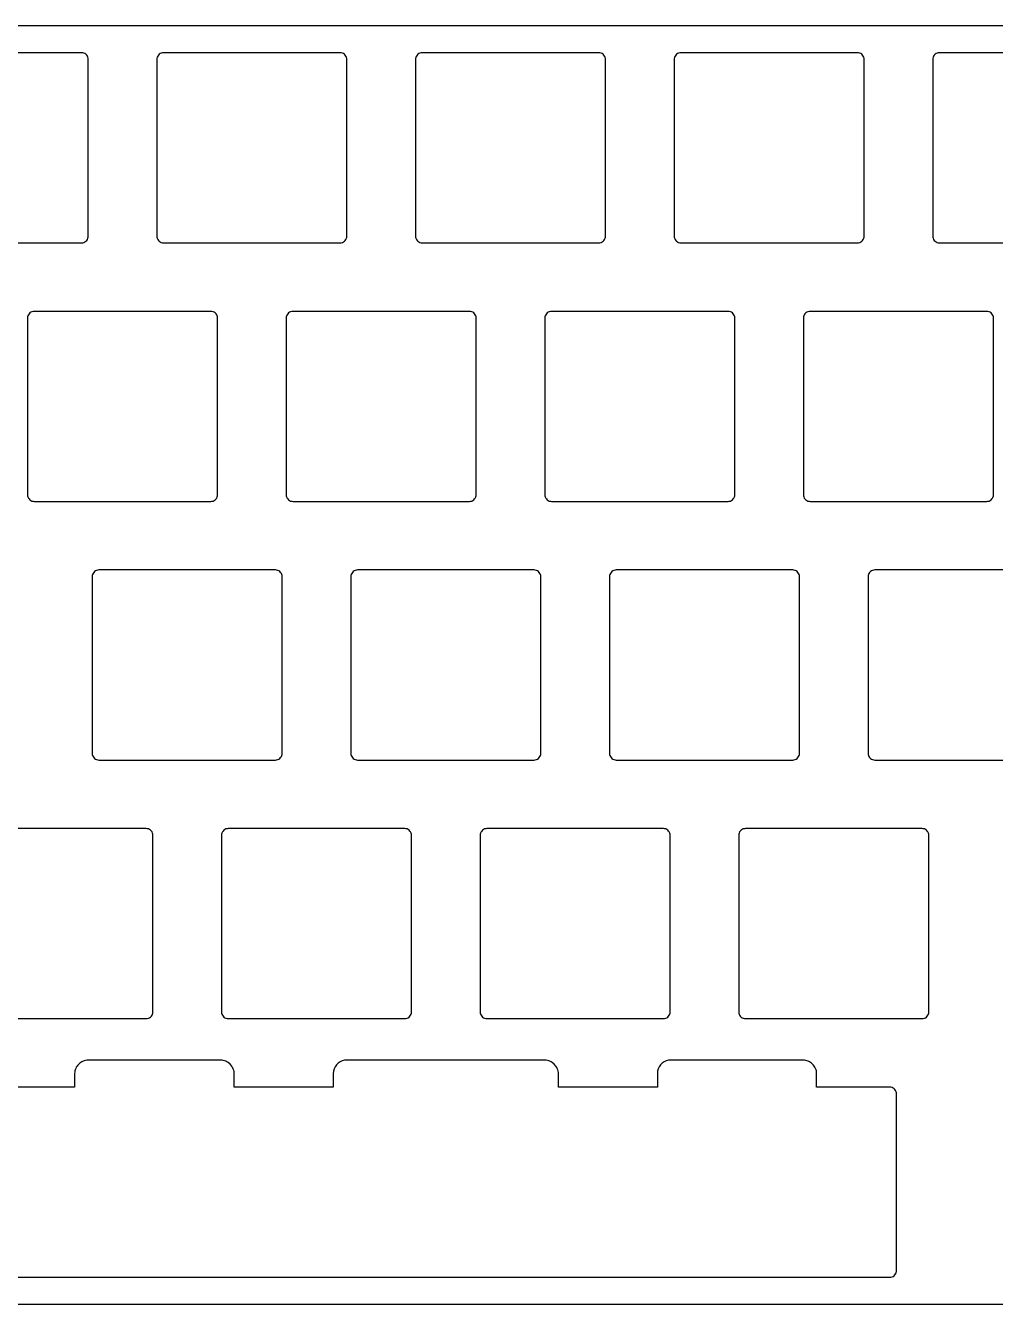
# Model space of a CAD drawing. Header units: millimetres. Extents: x 1710 to 1995, y 1352 to 1446.
# Drawn here: x 1854.7 to 1926.2, y 1351.6 to 1445.8 of the extents above; entities that cross this region are included whole.
import ezdxf

# ---------------------------------------------------------------- set-up
doc = ezdxf.new("R2010")
doc.units = ezdxf.units.MM
doc.header["$MEASUREMENT"] = 0
doc.layers.add('SHAPE2DVIEW', color=7, linetype='CONTINUOUS')

msp = doc.modelspace()

# ---------------------------------------------------------------- linework, layer by layer
at = {"layer": 'SHAPE2DVIEW'}
for p, q in [((1712.003, 1445.806), (1992.703, 1445.806)), ((1858.853, 1443.806), (1845.853, 1443.806)), ((1858.94, 1443.798), (1858.853, 1443.806)), ((1859.024, 1443.776), (1858.94, 1443.798)), ((1859.103, 1443.739), (1859.024, 1443.776)), ((1859.174, 1443.689), (1859.103, 1443.739)), ((1859.236, 1443.627), (1859.174, 1443.689)), ((1859.286, 1443.556), (1859.236, 1443.627)), ((1859.323, 1443.477), (1859.286, 1443.556)), ((1859.345, 1443.393), (1859.323, 1443.477)), ((1859.353, 1443.306), (1859.345, 1443.393)), ((1859.353, 1430.306), (1859.353, 1443.306)), ((1864.411, 1443.393), (1864.403, 1443.306)), ((1864.403, 1443.306), (1864.403, 1430.306)), ((1864.433, 1443.477), (1864.411, 1443.393)), ((1864.47, 1443.556), (1864.433, 1443.477)), ((1864.52, 1443.627), (1864.47, 1443.556)), ((1864.582, 1443.689), (1864.52, 1443.627)), ((1864.653, 1443.739), (1864.582, 1443.689)), ((1864.732, 1443.776), (1864.653, 1443.739)), ((1864.816, 1443.798), (1864.732, 1443.776)), ((1864.903, 1443.806), (1864.816, 1443.798)), ((1877.903, 1443.806), (1864.903, 1443.806)), ((1877.99, 1443.798), (1877.903, 1443.806)), ((1878.074, 1443.776), (1877.99, 1443.798)), ((1878.153, 1443.739), (1878.074, 1443.776)), ((1878.224, 1443.689), (1878.153, 1443.739)), ((1878.286, 1443.627), (1878.224, 1443.689)), ((1878.336, 1443.556), (1878.286, 1443.627)), ((1878.373, 1443.477), (1878.336, 1443.556)), ((1878.395, 1443.393), (1878.373, 1443.477)), ((1878.403, 1443.306), (1878.395, 1443.393)), ((1878.403, 1430.306), (1878.403, 1443.306)), ((1883.461, 1443.393), (1883.453, 1443.306)), ((1883.453, 1443.306), (1883.453, 1430.306)), ((1883.483, 1443.477), (1883.461, 1443.393)), ((1883.52, 1443.556), (1883.483, 1443.477)), ((1883.57, 1443.627), (1883.52, 1443.556)), ((1883.632, 1443.689), (1883.57, 1443.627)), ((1883.703, 1443.739), (1883.632, 1443.689)), ((1883.782, 1443.776), (1883.703, 1443.739)), ((1883.866, 1443.798), (1883.782, 1443.776)), ((1883.953, 1443.806), (1883.866, 1443.798)), ((1896.953, 1443.806), (1883.953, 1443.806)), ((1897.04, 1443.798), (1896.953, 1443.806)), ((1897.124, 1443.776), (1897.04, 1443.798)), ((1897.203, 1443.739), (1897.124, 1443.776)), ((1897.274, 1443.689), (1897.203, 1443.739)), ((1897.336, 1443.627), (1897.274, 1443.689)), ((1897.386, 1443.556), (1897.336, 1443.627)), ((1897.423, 1443.477), (1897.386, 1443.556)), ((1897.445, 1443.393), (1897.423, 1443.477)), ((1897.453, 1443.306), (1897.445, 1443.393)), ((1897.453, 1430.306), (1897.453, 1443.306)), ((1902.51, 1443.393), (1902.503, 1443.306)), ((1902.503, 1443.306), (1902.503, 1430.306)), ((1902.533, 1443.477), (1902.51, 1443.393)), ((1902.57, 1443.556), (1902.533, 1443.477)), ((1902.62, 1443.627), (1902.57, 1443.556)), ((1902.682, 1443.689), (1902.62, 1443.627)), ((1902.753, 1443.739), (1902.682, 1443.689)), ((1902.832, 1443.776), (1902.753, 1443.739)), ((1902.916, 1443.798), (1902.832, 1443.776)), ((1903.003, 1443.806), (1902.916, 1443.798)), ((1916.003, 1443.806), (1903.003, 1443.806)), ((1916.09, 1443.798), (1916.003, 1443.806)), ((1916.174, 1443.776), (1916.09, 1443.798)), ((1916.253, 1443.739), (1916.174, 1443.776)), ((1916.324, 1443.689), (1916.253, 1443.739)), ((1916.386, 1443.627), (1916.324, 1443.689)), ((1916.436, 1443.556), (1916.386, 1443.627)), ((1916.473, 1443.477), (1916.436, 1443.556)), ((1916.495, 1443.393), (1916.473, 1443.477)), ((1916.503, 1443.306), (1916.495, 1443.393)), ((1916.503, 1430.306), (1916.503, 1443.306)), ((1921.561, 1443.393), (1921.553, 1443.306)), ((1921.553, 1443.306), (1921.553, 1430.306)), ((1921.583, 1443.477), (1921.561, 1443.393)), ((1921.62, 1443.556), (1921.583, 1443.477)), ((1921.67, 1443.627), (1921.62, 1443.556)), ((1921.732, 1443.689), (1921.67, 1443.627)), ((1921.803, 1443.739), (1921.732, 1443.689)), ((1921.882, 1443.776), (1921.803, 1443.739)), ((1921.966, 1443.798), (1921.882, 1443.776)), ((1922.053, 1443.806), (1921.966, 1443.798)), ((1935.053, 1443.806), (1922.053, 1443.806)), ((1859.174, 1429.923), (1859.236, 1429.984)), ((1859.236, 1429.984), (1859.286, 1430.056)), ((1859.286, 1430.056), (1859.323, 1430.135)), ((1859.323, 1430.135), (1859.345, 1430.219)), ((1859.345, 1430.219), (1859.353, 1430.306)), ((1864.403, 1430.306), (1864.411, 1430.219)), ((1864.411, 1430.219), (1864.433, 1430.135)), ((1864.433, 1430.135), (1864.47, 1430.056)), ((1864.47, 1430.056), (1864.52, 1429.984)), ((1864.52, 1429.984), (1864.582, 1429.923)), ((1878.224, 1429.923), (1878.286, 1429.984)), ((1878.286, 1429.984), (1878.336, 1430.056)), ((1878.336, 1430.056), (1878.373, 1430.135)), ((1878.373, 1430.135), (1878.395, 1430.219)), ((1878.395, 1430.219), (1878.403, 1430.306)), ((1883.453, 1430.306), (1883.461, 1430.219)), ((1883.461, 1430.219), (1883.483, 1430.135)), ((1883.483, 1430.135), (1883.52, 1430.056)), ((1883.52, 1430.056), (1883.57, 1429.984)), ((1883.57, 1429.984), (1883.632, 1429.923)), ((1897.274, 1429.923), (1897.336, 1429.984)), ((1897.336, 1429.984), (1897.386, 1430.056)), ((1897.386, 1430.056), (1897.423, 1430.135)), ((1897.423, 1430.135), (1897.445, 1430.219)), ((1897.445, 1430.219), (1897.453, 1430.306)), ((1902.503, 1430.306), (1902.51, 1430.219)), ((1902.51, 1430.219), (1902.533, 1430.135)), ((1902.533, 1430.135), (1902.57, 1430.056)), ((1902.57, 1430.056), (1902.62, 1429.984)), ((1902.62, 1429.984), (1902.682, 1429.923)), ((1916.324, 1429.923), (1916.386, 1429.984)), ((1916.386, 1429.984), (1916.436, 1430.056)), ((1916.436, 1430.056), (1916.473, 1430.135)), ((1916.473, 1430.135), (1916.495, 1430.219)), ((1916.495, 1430.219), (1916.503, 1430.306)), ((1921.553, 1430.306), (1921.561, 1430.219)), ((1921.561, 1430.219), (1921.583, 1430.135)), ((1921.583, 1430.135), (1921.62, 1430.056)), ((1921.62, 1430.056), (1921.67, 1429.984)), ((1921.67, 1429.984), (1921.732, 1429.923)), ((1845.853, 1429.806), (1858.853, 1429.806)), ((1858.853, 1429.806), (1858.94, 1429.813)), ((1858.94, 1429.813), (1859.024, 1429.836)), ((1859.024, 1429.836), (1859.103, 1429.873)), ((1859.103, 1429.873), (1859.174, 1429.923)), ((1864.582, 1429.923), (1864.653, 1429.873)), ((1864.653, 1429.873), (1864.732, 1429.836)), ((1864.732, 1429.836), (1864.816, 1429.813)), ((1864.816, 1429.813), (1864.903, 1429.806)), ((1864.903, 1429.806), (1877.903, 1429.806)), ((1877.903, 1429.806), (1877.99, 1429.813)), ((1877.99, 1429.813), (1878.074, 1429.836)), ((1878.074, 1429.836), (1878.153, 1429.873)), ((1878.153, 1429.873), (1878.224, 1429.923)), ((1883.632, 1429.923), (1883.703, 1429.873)), ((1883.703, 1429.873), (1883.782, 1429.836)), ((1883.782, 1429.836), (1883.866, 1429.813)), ((1883.866, 1429.813), (1883.953, 1429.806)), ((1883.953, 1429.806), (1896.953, 1429.806)), ((1896.953, 1429.806), (1897.04, 1429.813)), ((1897.04, 1429.813), (1897.124, 1429.836)), ((1897.124, 1429.836), (1897.203, 1429.873)), ((1897.203, 1429.873), (1897.274, 1429.923)), ((1902.682, 1429.923), (1902.753, 1429.873)), ((1902.753, 1429.873), (1902.832, 1429.836)), ((1902.832, 1429.836), (1902.916, 1429.813)), ((1902.916, 1429.813), (1903.003, 1429.806)), ((1903.003, 1429.806), (1916.003, 1429.806)), ((1916.003, 1429.806), (1916.09, 1429.813)), ((1916.09, 1429.813), (1916.174, 1429.836)), ((1916.174, 1429.836), (1916.253, 1429.873)), ((1916.253, 1429.873), (1916.324, 1429.923)), ((1921.732, 1429.923), (1921.803, 1429.873)), ((1921.803, 1429.873), (1921.882, 1429.836)), ((1921.882, 1429.836), (1921.966, 1429.813)), ((1921.966, 1429.813), (1922.053, 1429.806)), ((1922.053, 1429.806), (1935.053, 1429.806)), ((1854.885, 1424.343), (1854.878, 1424.256)), ((1854.908, 1424.427), (1854.885, 1424.343)), ((1854.945, 1424.506), (1854.908, 1424.427)), ((1854.995, 1424.577), (1854.945, 1424.506)), ((1855.057, 1424.639), (1854.995, 1424.577)), ((1855.128, 1424.689), (1855.057, 1424.639)), ((1855.207, 1424.726), (1855.128, 1424.689)), ((1855.291, 1424.748), (1855.207, 1424.726)), ((1855.378, 1424.756), (1855.291, 1424.748)), ((1868.378, 1424.756), (1855.378, 1424.756)), ((1868.465, 1424.748), (1868.378, 1424.756)), ((1868.549, 1424.726), (1868.465, 1424.748)), ((1868.628, 1424.689), (1868.549, 1424.726)), ((1868.699, 1424.639), (1868.628, 1424.689)), ((1868.761, 1424.577), (1868.699, 1424.639)), ((1868.811, 1424.506), (1868.761, 1424.577)), ((1868.848, 1424.427), (1868.811, 1424.506)), ((1868.87, 1424.343), (1868.848, 1424.427)), ((1868.878, 1424.256), (1868.87, 1424.343)), ((1873.936, 1424.343), (1873.928, 1424.256)), ((1873.958, 1424.427), (1873.936, 1424.343)), ((1873.995, 1424.506), (1873.958, 1424.427)), ((1874.045, 1424.577), (1873.995, 1424.506)), ((1874.107, 1424.639), (1874.045, 1424.577)), ((1874.178, 1424.689), (1874.107, 1424.639)), ((1874.257, 1424.726), (1874.178, 1424.689)), ((1874.341, 1424.748), (1874.257, 1424.726)), ((1874.428, 1424.756), (1874.341, 1424.748)), ((1887.428, 1424.756), (1874.428, 1424.756)), ((1887.515, 1424.748), (1887.428, 1424.756)), ((1887.599, 1424.726), (1887.515, 1424.748)), ((1887.678, 1424.689), (1887.599, 1424.726)), ((1887.749, 1424.639), (1887.678, 1424.689)), ((1887.811, 1424.577), (1887.749, 1424.639)), ((1887.861, 1424.506), (1887.811, 1424.577)), ((1887.898, 1424.427), (1887.861, 1424.506)), ((1887.92, 1424.343), (1887.898, 1424.427)), ((1887.928, 1424.256), (1887.92, 1424.343)), ((1892.985, 1424.343), (1892.978, 1424.256)), ((1893.008, 1424.427), (1892.985, 1424.343)), ((1893.045, 1424.506), (1893.008, 1424.427)), ((1893.095, 1424.577), (1893.045, 1424.506)), ((1893.156, 1424.639), (1893.095, 1424.577)), ((1893.228, 1424.689), (1893.156, 1424.639)), ((1893.307, 1424.726), (1893.228, 1424.689)), ((1893.391, 1424.748), (1893.307, 1424.726)), ((1893.478, 1424.756), (1893.391, 1424.748)), ((1906.478, 1424.756), (1893.478, 1424.756)), ((1906.565, 1424.748), (1906.478, 1424.756)), ((1906.649, 1424.726), (1906.565, 1424.748)), ((1906.728, 1424.689), (1906.649, 1424.726)), ((1906.799, 1424.639), (1906.728, 1424.689)), ((1906.861, 1424.577), (1906.799, 1424.639)), ((1906.911, 1424.506), (1906.861, 1424.577)), ((1906.948, 1424.427), (1906.911, 1424.506)), ((1906.97, 1424.343), (1906.948, 1424.427)), ((1906.978, 1424.256), (1906.97, 1424.343)), ((1912.036, 1424.343), (1912.028, 1424.256)), ((1912.058, 1424.427), (1912.036, 1424.343)), ((1912.095, 1424.506), (1912.058, 1424.427)), ((1912.145, 1424.577), (1912.095, 1424.506)), ((1912.207, 1424.639), (1912.145, 1424.577)), ((1912.278, 1424.689), (1912.207, 1424.639)), ((1912.357, 1424.726), (1912.278, 1424.689)), ((1912.441, 1424.748), (1912.357, 1424.726)), ((1912.528, 1424.756), (1912.441, 1424.748)), ((1925.528, 1424.756), (1912.528, 1424.756)), ((1925.615, 1424.748), (1925.528, 1424.756)), ((1925.699, 1424.726), (1925.615, 1424.748)), ((1925.778, 1424.689), (1925.699, 1424.726)), ((1925.849, 1424.639), (1925.778, 1424.689)), ((1925.911, 1424.577), (1925.849, 1424.639)), ((1925.961, 1424.506), (1925.911, 1424.577)), ((1925.998, 1424.427), (1925.961, 1424.506)), ((1926.02, 1424.343), (1925.998, 1424.427)), ((1926.028, 1424.256), (1926.02, 1424.343)), ((1854.878, 1424.256), (1854.878, 1411.256)), ((1868.878, 1411.256), (1868.878, 1424.256)), ((1873.928, 1424.256), (1873.928, 1411.256)), ((1887.928, 1411.256), (1887.928, 1424.256)), ((1892.978, 1424.256), (1892.978, 1411.256)), ((1906.978, 1411.256), (1906.978, 1424.256)), ((1912.028, 1424.256), (1912.028, 1411.256)), ((1926.028, 1411.256), (1926.028, 1424.256)), ((1854.878, 1411.256), (1854.885, 1411.169)), ((1854.885, 1411.169), (1854.908, 1411.085)), ((1868.848, 1411.085), (1868.87, 1411.169)), ((1868.87, 1411.169), (1868.878, 1411.256)), ((1873.928, 1411.256), (1873.936, 1411.169)), ((1873.936, 1411.169), (1873.958, 1411.085)), ((1887.898, 1411.085), (1887.92, 1411.169)), ((1887.92, 1411.169), (1887.928, 1411.256)), ((1892.978, 1411.256), (1892.985, 1411.169)), ((1892.985, 1411.169), (1893.008, 1411.085)), ((1906.948, 1411.085), (1906.97, 1411.169)), ((1906.97, 1411.169), (1906.978, 1411.256)), ((1912.028, 1411.256), (1912.036, 1411.169)), ((1912.036, 1411.169), (1912.058, 1411.085)), ((1925.998, 1411.085), (1926.02, 1411.169)), ((1926.02, 1411.169), (1926.028, 1411.256)), ((1854.908, 1411.085), (1854.945, 1411.006)), ((1854.945, 1411.006), (1854.995, 1410.934)), ((1854.995, 1410.934), (1855.057, 1410.873)), ((1855.057, 1410.873), (1855.128, 1410.823)), ((1855.128, 1410.823), (1855.207, 1410.786)), ((1855.207, 1410.786), (1855.291, 1410.763)), ((1855.291, 1410.763), (1855.378, 1410.756)), ((1855.378, 1410.756), (1868.378, 1410.756)), ((1868.378, 1410.756), (1868.465, 1410.763)), ((1868.465, 1410.763), (1868.549, 1410.786)), ((1868.549, 1410.786), (1868.628, 1410.823)), ((1868.628, 1410.823), (1868.699, 1410.873)), ((1868.699, 1410.873), (1868.761, 1410.934)), ((1868.761, 1410.934), (1868.811, 1411.006)), ((1868.811, 1411.006), (1868.848, 1411.085)), ((1873.958, 1411.085), (1873.995, 1411.006)), ((1873.995, 1411.006), (1874.045, 1410.934)), ((1874.045, 1410.934), (1874.107, 1410.873)), ((1874.107, 1410.873), (1874.178, 1410.823)), ((1874.178, 1410.823), (1874.257, 1410.786)), ((1874.257, 1410.786), (1874.341, 1410.763)), ((1874.341, 1410.763), (1874.428, 1410.756)), ((1874.428, 1410.756), (1887.428, 1410.756)), ((1887.428, 1410.756), (1887.515, 1410.763)), ((1887.515, 1410.763), (1887.599, 1410.786)), ((1887.599, 1410.786), (1887.678, 1410.823)), ((1887.678, 1410.823), (1887.749, 1410.873)), ((1887.749, 1410.873), (1887.811, 1410.934)), ((1887.811, 1410.934), (1887.861, 1411.006)), ((1887.861, 1411.006), (1887.898, 1411.085)), ((1893.008, 1411.085), (1893.045, 1411.006)), ((1893.045, 1411.006), (1893.095, 1410.934)), ((1893.095, 1410.934), (1893.156, 1410.873)), ((1893.156, 1410.873), (1893.228, 1410.823)), ((1893.228, 1410.823), (1893.307, 1410.786)), ((1893.307, 1410.786), (1893.391, 1410.763)), ((1893.391, 1410.763), (1893.478, 1410.756)), ((1893.478, 1410.756), (1906.478, 1410.756)), ((1906.478, 1410.756), (1906.565, 1410.763)), ((1906.565, 1410.763), (1906.649, 1410.786)), ((1906.649, 1410.786), (1906.728, 1410.823)), ((1906.728, 1410.823), (1906.799, 1410.873)), ((1906.799, 1410.873), (1906.861, 1410.934)), ((1906.861, 1410.934), (1906.911, 1411.006)), ((1906.911, 1411.006), (1906.948, 1411.085)), ((1912.058, 1411.085), (1912.095, 1411.006)), ((1912.095, 1411.006), (1912.145, 1410.934)), ((1912.145, 1410.934), (1912.207, 1410.873)), ((1912.207, 1410.873), (1912.278, 1410.823)), ((1912.278, 1410.823), (1912.357, 1410.786)), ((1912.357, 1410.786), (1912.441, 1410.763)), ((1912.441, 1410.763), (1912.528, 1410.756)), ((1912.528, 1410.756), (1925.528, 1410.756)), ((1925.528, 1410.756), (1925.615, 1410.763)), ((1925.615, 1410.763), (1925.699, 1410.786)), ((1925.699, 1410.786), (1925.778, 1410.823)), ((1925.778, 1410.823), (1925.849, 1410.873)), ((1925.849, 1410.873), (1925.911, 1410.934)), ((1925.911, 1410.934), (1925.961, 1411.006)), ((1925.961, 1411.006), (1925.998, 1411.085)), ((1859.757, 1405.527), (1859.707, 1405.456)), ((1859.819, 1405.589), (1859.757, 1405.527)), ((1859.89, 1405.639), (1859.819, 1405.589)), ((1859.969, 1405.676), (1859.89, 1405.639)), ((1860.054, 1405.698), (1859.969, 1405.676)), ((1860.14, 1405.706), (1860.054, 1405.698)), ((1873.14, 1405.706), (1860.14, 1405.706)), ((1873.227, 1405.698), (1873.14, 1405.706)), ((1873.311, 1405.676), (1873.227, 1405.698)), ((1873.39, 1405.639), (1873.311, 1405.676)), ((1873.462, 1405.589), (1873.39, 1405.639)), ((1873.523, 1405.527), (1873.462, 1405.589)), ((1873.573, 1405.456), (1873.523, 1405.527)), ((1878.807, 1405.527), (1878.757, 1405.456)), ((1878.869, 1405.589), (1878.807, 1405.527)), ((1878.94, 1405.639), (1878.869, 1405.589)), ((1879.019, 1405.676), (1878.94, 1405.639)), ((1879.104, 1405.698), (1879.019, 1405.676)), ((1879.19, 1405.706), (1879.104, 1405.698)), ((1892.19, 1405.706), (1879.19, 1405.706)), ((1892.277, 1405.698), (1892.19, 1405.706)), ((1892.361, 1405.676), (1892.277, 1405.698)), ((1892.44, 1405.639), (1892.361, 1405.676)), ((1892.512, 1405.589), (1892.44, 1405.639)), ((1892.573, 1405.527), (1892.512, 1405.589)), ((1892.623, 1405.456), (1892.573, 1405.527)), ((1897.857, 1405.527), (1897.807, 1405.456)), ((1897.919, 1405.589), (1897.857, 1405.527)), ((1897.99, 1405.639), (1897.919, 1405.589)), ((1898.069, 1405.676), (1897.99, 1405.639)), ((1898.154, 1405.698), (1898.069, 1405.676)), ((1898.24, 1405.706), (1898.154, 1405.698)), ((1911.24, 1405.706), (1898.24, 1405.706)), ((1911.327, 1405.698), (1911.24, 1405.706)), ((1911.411, 1405.676), (1911.327, 1405.698)), ((1911.49, 1405.639), (1911.411, 1405.676)), ((1911.562, 1405.589), (1911.49, 1405.639)), ((1911.623, 1405.527), (1911.562, 1405.589)), ((1911.673, 1405.456), (1911.623, 1405.527)), ((1916.907, 1405.527), (1916.857, 1405.456)), ((1916.969, 1405.589), (1916.907, 1405.527)), ((1917.04, 1405.639), (1916.969, 1405.589)), ((1917.119, 1405.676), (1917.04, 1405.639)), ((1917.204, 1405.698), (1917.119, 1405.676)), ((1917.29, 1405.706), (1917.204, 1405.698)), ((1930.29, 1405.706), (1917.29, 1405.706)), ((1859.648, 1405.293), (1859.64, 1405.206)), ((1859.64, 1405.206), (1859.64, 1392.206)), ((1859.671, 1405.377), (1859.648, 1405.293)), ((1859.707, 1405.456), (1859.671, 1405.377)), ((1873.61, 1405.377), (1873.573, 1405.456)), ((1873.633, 1405.293), (1873.61, 1405.377)), ((1873.64, 1405.206), (1873.633, 1405.293)), ((1873.64, 1392.206), (1873.64, 1405.206)), ((1878.698, 1405.293), (1878.69, 1405.206)), ((1878.69, 1405.206), (1878.69, 1392.206)), ((1878.721, 1405.377), (1878.698, 1405.293)), ((1878.757, 1405.456), (1878.721, 1405.377)), ((1892.66, 1405.377), (1892.623, 1405.456)), ((1892.683, 1405.293), (1892.66, 1405.377)), ((1892.69, 1405.206), (1892.683, 1405.293)), ((1892.69, 1392.206), (1892.69, 1405.206)), ((1897.748, 1405.293), (1897.74, 1405.206)), ((1897.74, 1405.206), (1897.74, 1392.206)), ((1897.771, 1405.377), (1897.748, 1405.293)), ((1897.807, 1405.456), (1897.771, 1405.377)), ((1911.71, 1405.377), (1911.673, 1405.456)), ((1911.733, 1405.293), (1911.71, 1405.377)), ((1911.74, 1405.206), (1911.733, 1405.293)), ((1911.74, 1392.206), (1911.74, 1405.206)), ((1916.798, 1405.293), (1916.79, 1405.206)), ((1916.79, 1405.206), (1916.79, 1392.206)), ((1916.821, 1405.377), (1916.798, 1405.293)), ((1916.857, 1405.456), (1916.821, 1405.377)), ((1859.64, 1392.206), (1859.648, 1392.119)), ((1859.648, 1392.119), (1859.671, 1392.035)), ((1859.671, 1392.035), (1859.707, 1391.956)), ((1859.707, 1391.956), (1859.757, 1391.884)), ((1859.757, 1391.884), (1859.819, 1391.823)), ((1859.819, 1391.823), (1859.89, 1391.773)), ((1859.89, 1391.773), (1859.969, 1391.736)), ((1859.969, 1391.736), (1860.054, 1391.714)), ((1860.054, 1391.714), (1860.14, 1391.706)), ((1860.14, 1391.706), (1873.14, 1391.706)), ((1873.14, 1391.706), (1873.227, 1391.714)), ((1873.227, 1391.714), (1873.311, 1391.736)), ((1873.311, 1391.736), (1873.39, 1391.773)), ((1873.39, 1391.773), (1873.462, 1391.823)), ((1873.462, 1391.823), (1873.523, 1391.884)), ((1873.523, 1391.884), (1873.573, 1391.956)), ((1873.573, 1391.956), (1873.61, 1392.035)), ((1873.61, 1392.035), (1873.633, 1392.119)), ((1873.633, 1392.119), (1873.64, 1392.206)), ((1878.69, 1392.206), (1878.698, 1392.119)), ((1878.698, 1392.119), (1878.721, 1392.035)), ((1878.721, 1392.035), (1878.757, 1391.956)), ((1878.757, 1391.956), (1878.807, 1391.884)), ((1878.807, 1391.884), (1878.869, 1391.823)), ((1878.869, 1391.823), (1878.94, 1391.773)), ((1878.94, 1391.773), (1879.019, 1391.736)), ((1879.019, 1391.736), (1879.104, 1391.714)), ((1879.104, 1391.714), (1879.19, 1391.706)), ((1879.19, 1391.706), (1892.19, 1391.706)), ((1892.19, 1391.706), (1892.277, 1391.714)), ((1892.277, 1391.714), (1892.361, 1391.736)), ((1892.361, 1391.736), (1892.44, 1391.773)), ((1892.44, 1391.773), (1892.512, 1391.823)), ((1892.512, 1391.823), (1892.573, 1391.884)), ((1892.573, 1391.884), (1892.623, 1391.956)), ((1892.623, 1391.956), (1892.66, 1392.035)), ((1892.66, 1392.035), (1892.683, 1392.119)), ((1892.683, 1392.119), (1892.69, 1392.206)), ((1897.74, 1392.206), (1897.748, 1392.119)), ((1897.748, 1392.119), (1897.771, 1392.035)), ((1897.771, 1392.035), (1897.807, 1391.956)), ((1897.807, 1391.956), (1897.857, 1391.884)), ((1897.857, 1391.884), (1897.919, 1391.823)), ((1897.919, 1391.823), (1897.99, 1391.773)), ((1897.99, 1391.773), (1898.069, 1391.736)), ((1898.069, 1391.736), (1898.154, 1391.714)), ((1898.154, 1391.714), (1898.24, 1391.706)), ((1898.24, 1391.706), (1911.24, 1391.706)), ((1911.24, 1391.706), (1911.327, 1391.714)), ((1911.327, 1391.714), (1911.411, 1391.736)), ((1911.411, 1391.736), (1911.49, 1391.773)), ((1911.49, 1391.773), (1911.562, 1391.823)), ((1911.562, 1391.823), (1911.623, 1391.884)), ((1911.623, 1391.884), (1911.673, 1391.956)), ((1911.673, 1391.956), (1911.71, 1392.035)), ((1911.71, 1392.035), (1911.733, 1392.119)), ((1911.733, 1392.119), (1911.74, 1392.206)), ((1916.79, 1392.206), (1916.798, 1392.119)), ((1916.798, 1392.119), (1916.821, 1392.035)), ((1916.821, 1392.035), (1916.857, 1391.956)), ((1916.857, 1391.956), (1916.907, 1391.884)), ((1916.907, 1391.884), (1916.969, 1391.823)), ((1916.969, 1391.823), (1917.04, 1391.773)), ((1917.04, 1391.773), (1917.119, 1391.736)), ((1917.119, 1391.736), (1917.204, 1391.714)), ((1917.204, 1391.714), (1917.29, 1391.706)), ((1917.29, 1391.706), (1930.29, 1391.706)), ((1863.615, 1386.656), (1850.615, 1386.656)), ((1863.702, 1386.648), (1863.615, 1386.656)), ((1863.786, 1386.626), (1863.702, 1386.648)), ((1863.865, 1386.589), (1863.786, 1386.626)), ((1869.494, 1386.626), (1869.415, 1386.589)), ((1869.579, 1386.648), (1869.494, 1386.626)), ((1869.665, 1386.656), (1869.579, 1386.648)), ((1882.665, 1386.656), (1869.665, 1386.656)), ((1882.752, 1386.648), (1882.665, 1386.656)), ((1882.836, 1386.626), (1882.752, 1386.648)), ((1882.915, 1386.589), (1882.836, 1386.626)), ((1888.544, 1386.626), (1888.465, 1386.589)), ((1888.629, 1386.648), (1888.544, 1386.626)), ((1888.715, 1386.656), (1888.629, 1386.648)), ((1901.715, 1386.656), (1888.715, 1386.656)), ((1901.802, 1386.648), (1901.715, 1386.656)), ((1901.886, 1386.626), (1901.802, 1386.648)), ((1901.965, 1386.589), (1901.886, 1386.626)), ((1907.594, 1386.626), (1907.515, 1386.589)), ((1907.679, 1386.648), (1907.594, 1386.626)), ((1907.765, 1386.656), (1907.679, 1386.648)), ((1920.765, 1386.656), (1907.765, 1386.656)), ((1920.852, 1386.648), (1920.765, 1386.656)), ((1920.936, 1386.626), (1920.852, 1386.648)), ((1921.015, 1386.589), (1920.936, 1386.626)), ((1863.937, 1386.539), (1863.865, 1386.589)), ((1863.998, 1386.477), (1863.937, 1386.539)), ((1864.048, 1386.406), (1863.998, 1386.477)), ((1864.085, 1386.327), (1864.048, 1386.406)), ((1864.108, 1386.243), (1864.085, 1386.327)), ((1864.115, 1386.156), (1864.108, 1386.243)), ((1864.115, 1373.156), (1864.115, 1386.156)), ((1869.173, 1386.243), (1869.165, 1386.156)), ((1869.165, 1386.156), (1869.165, 1373.156)), ((1869.196, 1386.327), (1869.173, 1386.243)), ((1869.232, 1386.406), (1869.196, 1386.327)), ((1869.282, 1386.477), (1869.232, 1386.406)), ((1869.344, 1386.539), (1869.282, 1386.477)), ((1869.415, 1386.589), (1869.344, 1386.539)), ((1882.987, 1386.539), (1882.915, 1386.589)), ((1883.048, 1386.477), (1882.987, 1386.539)), ((1883.098, 1386.406), (1883.048, 1386.477)), ((1883.135, 1386.327), (1883.098, 1386.406)), ((1883.158, 1386.243), (1883.135, 1386.327)), ((1883.165, 1386.156), (1883.158, 1386.243)), ((1883.165, 1373.156), (1883.165, 1386.156)), ((1888.223, 1386.243), (1888.215, 1386.156)), ((1888.215, 1386.156), (1888.215, 1373.156)), ((1888.246, 1386.327), (1888.223, 1386.243)), ((1888.282, 1386.406), (1888.246, 1386.327)), ((1888.332, 1386.477), (1888.282, 1386.406)), ((1888.394, 1386.539), (1888.332, 1386.477)), ((1888.465, 1386.589), (1888.394, 1386.539)), ((1902.037, 1386.539), (1901.965, 1386.589)), ((1902.099, 1386.477), (1902.037, 1386.539)), ((1902.148, 1386.406), (1902.099, 1386.477)), ((1902.185, 1386.327), (1902.148, 1386.406)), ((1902.208, 1386.243), (1902.185, 1386.327)), ((1902.215, 1386.156), (1902.208, 1386.243)), ((1902.215, 1373.156), (1902.215, 1386.156)), ((1907.273, 1386.243), (1907.265, 1386.156)), ((1907.265, 1386.156), (1907.265, 1373.156)), ((1907.296, 1386.327), (1907.273, 1386.243)), ((1907.332, 1386.406), (1907.296, 1386.327)), ((1907.382, 1386.477), (1907.332, 1386.406)), ((1907.444, 1386.539), (1907.382, 1386.477)), ((1907.515, 1386.589), (1907.444, 1386.539)), ((1921.087, 1386.539), (1921.015, 1386.589)), ((1921.148, 1386.477), (1921.087, 1386.539)), ((1921.198, 1386.406), (1921.148, 1386.477)), ((1921.235, 1386.327), (1921.198, 1386.406)), ((1921.258, 1386.243), (1921.235, 1386.327)), ((1921.265, 1386.156), (1921.258, 1386.243)), ((1921.265, 1373.156), (1921.265, 1386.156)), ((1850.615, 1372.656), (1863.615, 1372.656)), ((1863.615, 1372.656), (1863.702, 1372.663)), ((1863.702, 1372.663), (1863.786, 1372.686)), ((1863.786, 1372.686), (1863.865, 1372.723)), ((1863.865, 1372.723), (1863.937, 1372.773)), ((1863.937, 1372.773), (1863.998, 1372.834)), ((1863.998, 1372.834), (1864.048, 1372.906)), ((1864.048, 1372.906), (1864.085, 1372.985)), ((1864.085, 1372.985), (1864.108, 1373.069)), ((1864.108, 1373.069), (1864.115, 1373.156)), ((1869.165, 1373.156), (1869.173, 1373.069)), ((1869.173, 1373.069), (1869.196, 1372.985)), ((1869.196, 1372.985), (1869.232, 1372.906)), ((1869.232, 1372.906), (1869.282, 1372.834)), ((1869.282, 1372.834), (1869.344, 1372.773)), ((1869.344, 1372.773), (1869.415, 1372.723)), ((1869.415, 1372.723), (1869.494, 1372.686)), ((1869.494, 1372.686), (1869.579, 1372.663)), ((1869.579, 1372.663), (1869.665, 1372.656)), ((1869.665, 1372.656), (1882.665, 1372.656)), ((1882.665, 1372.656), (1882.752, 1372.663)), ((1882.752, 1372.663), (1882.836, 1372.686)), ((1882.836, 1372.686), (1882.915, 1372.723)), ((1882.915, 1372.723), (1882.987, 1372.773)), ((1882.987, 1372.773), (1883.048, 1372.834)), ((1883.048, 1372.834), (1883.098, 1372.906)), ((1883.098, 1372.906), (1883.135, 1372.985)), ((1883.135, 1372.985), (1883.158, 1373.069)), ((1883.158, 1373.069), (1883.165, 1373.156)), ((1888.215, 1373.156), (1888.223, 1373.069)), ((1888.223, 1373.069), (1888.246, 1372.985)), ((1888.246, 1372.985), (1888.282, 1372.906)), ((1888.282, 1372.906), (1888.332, 1372.834)), ((1888.332, 1372.834), (1888.394, 1372.773)), ((1888.394, 1372.773), (1888.465, 1372.723)), ((1888.465, 1372.723), (1888.544, 1372.686)), ((1888.544, 1372.686), (1888.629, 1372.663)), ((1888.629, 1372.663), (1888.715, 1372.656)), ((1888.715, 1372.656), (1901.715, 1372.656)), ((1901.715, 1372.656), (1901.802, 1372.663)), ((1901.802, 1372.663), (1901.886, 1372.686)), ((1901.886, 1372.686), (1901.965, 1372.723)), ((1901.965, 1372.723), (1902.037, 1372.773)), ((1902.037, 1372.773), (1902.099, 1372.834)), ((1902.099, 1372.834), (1902.148, 1372.906)), ((1902.148, 1372.906), (1902.185, 1372.985)), ((1902.185, 1372.985), (1902.208, 1373.069)), ((1902.208, 1373.069), (1902.215, 1373.156)), ((1907.265, 1373.156), (1907.273, 1373.069)), ((1907.273, 1373.069), (1907.296, 1372.985)), ((1907.296, 1372.985), (1907.332, 1372.906)), ((1907.332, 1372.906), (1907.382, 1372.834)), ((1907.382, 1372.834), (1907.444, 1372.773)), ((1907.444, 1372.773), (1907.515, 1372.723)), ((1907.515, 1372.723), (1907.594, 1372.686)), ((1907.594, 1372.686), (1907.679, 1372.663)), ((1907.679, 1372.663), (1907.765, 1372.656)), ((1907.765, 1372.656), (1920.765, 1372.656)), ((1920.765, 1372.656), (1920.852, 1372.663)), ((1920.852, 1372.663), (1920.936, 1372.686)), ((1920.936, 1372.686), (1921.015, 1372.723)), ((1921.015, 1372.723), (1921.087, 1372.773)), ((1921.087, 1372.773), (1921.148, 1372.834)), ((1921.148, 1372.834), (1921.198, 1372.906)), ((1921.198, 1372.906), (1921.235, 1372.985)), ((1921.235, 1372.985), (1921.258, 1373.069)), ((1921.258, 1373.069), (1921.265, 1373.156)), ((1858.367, 1368.801), (1858.352, 1368.705)), ((1858.393, 1368.895), (1858.367, 1368.801)), ((1858.428, 1368.986), (1858.393, 1368.895)), ((1858.471, 1369.073), (1858.428, 1368.986)), ((1858.523, 1369.156), (1858.471, 1369.073)), ((1858.582, 1369.233), (1858.523, 1369.156)), ((1858.648, 1369.305), (1858.582, 1369.233)), ((1858.719, 1369.371), (1858.648, 1369.305)), ((1858.797, 1369.429), (1858.719, 1369.371)), ((1858.88, 1369.481), (1858.797, 1369.429)), ((1858.967, 1369.524), (1858.88, 1369.481)), ((1859.057, 1369.559), (1858.967, 1369.524)), ((1859.151, 1369.585), (1859.057, 1369.559)), ((1859.248, 1369.6), (1859.151, 1369.585)), ((1859.346, 1369.606), (1859.248, 1369.6)), ((1869.109, 1369.606), (1859.346, 1369.606)), ((1869.204, 1369.6), (1869.109, 1369.606)), ((1869.298, 1369.584), (1869.204, 1369.6)), ((1869.39, 1369.557), (1869.298, 1369.584)), ((1869.48, 1369.521), (1869.39, 1369.557)), ((1869.566, 1369.476), (1869.48, 1369.521)), ((1869.649, 1369.423), (1869.566, 1369.476)), ((1869.8, 1369.296), (1869.649, 1369.423)), ((1869.927, 1369.146), (1869.8, 1369.296)), ((1869.979, 1369.063), (1869.927, 1369.146)), ((1870.024, 1368.976), (1869.979, 1369.063)), ((1870.06, 1368.887), (1870.024, 1368.976)), ((1870.087, 1368.795), (1870.06, 1368.887)), ((1870.103, 1368.701), (1870.087, 1368.795)), ((1877.411, 1368.78), (1877.396, 1368.606)), ((1877.456, 1368.948), (1877.411, 1368.78)), ((1877.53, 1369.106), (1877.456, 1368.948)), ((1877.63, 1369.249), (1877.53, 1369.106)), ((1877.753, 1369.372), (1877.63, 1369.249)), ((1877.896, 1369.472), (1877.753, 1369.372)), ((1878.054, 1369.546), (1877.896, 1369.472)), ((1878.222, 1369.591), (1878.054, 1369.546)), ((1878.396, 1369.606), (1878.222, 1369.591)), ((1892.985, 1369.606), (1878.396, 1369.606)), ((1893.08, 1369.6), (1892.985, 1369.606)), ((1893.174, 1369.584), (1893.08, 1369.6)), ((1893.266, 1369.557), (1893.174, 1369.584)), ((1893.356, 1369.521), (1893.266, 1369.557)), ((1893.442, 1369.476), (1893.356, 1369.521)), ((1893.525, 1369.423), (1893.442, 1369.476)), ((1893.676, 1369.296), (1893.525, 1369.423)), ((1893.803, 1369.146), (1893.676, 1369.296)), ((1893.855, 1369.063), (1893.803, 1369.146)), ((1893.9, 1368.976), (1893.855, 1369.063)), ((1893.936, 1368.887), (1893.9, 1368.976)), ((1893.963, 1368.795), (1893.936, 1368.887)), ((1893.979, 1368.701), (1893.963, 1368.795)), ((1901.287, 1368.78), (1901.272, 1368.606)), ((1901.332, 1368.948), (1901.287, 1368.78)), ((1901.406, 1369.106), (1901.332, 1368.948)), ((1901.506, 1369.249), (1901.406, 1369.106)), ((1901.629, 1369.372), (1901.506, 1369.249)), ((1901.772, 1369.472), (1901.629, 1369.372)), ((1901.93, 1369.546), (1901.772, 1369.472)), ((1902.098, 1369.591), (1901.93, 1369.546)), ((1902.272, 1369.606), (1902.098, 1369.591)), ((1912.003, 1369.606), (1902.272, 1369.606)), ((1912.102, 1369.6), (1912.003, 1369.606)), ((1912.198, 1369.585), (1912.102, 1369.6)), ((1912.292, 1369.559), (1912.198, 1369.585)), ((1912.383, 1369.524), (1912.292, 1369.559)), ((1912.47, 1369.481), (1912.383, 1369.524)), ((1912.553, 1369.429), (1912.47, 1369.481)), ((1912.63, 1369.37), (1912.553, 1369.429)), ((1912.702, 1369.304), (1912.63, 1369.37)), ((1912.768, 1369.233), (1912.702, 1369.304)), ((1912.827, 1369.155), (1912.768, 1369.233)), ((1912.878, 1369.073), (1912.827, 1369.155)), ((1912.921, 1368.986), (1912.878, 1369.073)), ((1912.956, 1368.895), (1912.921, 1368.986)), ((1912.982, 1368.801), (1912.956, 1368.895)), ((1912.998, 1368.704), (1912.982, 1368.801)), ((1858.352, 1368.705), (1858.346, 1368.606)), ((1858.346, 1368.606), (1858.346, 1367.606)), ((1870.109, 1368.606), (1870.103, 1368.701)), ((1870.109, 1367.608), (1870.109, 1368.606)), ((1877.396, 1368.606), (1877.396, 1367.606)), ((1893.985, 1368.606), (1893.979, 1368.701)), ((1893.985, 1367.606), (1893.985, 1368.606)), ((1901.272, 1368.606), (1901.272, 1367.606)), ((1913.003, 1368.606), (1912.998, 1368.704)), ((1913.003, 1367.606), (1913.003, 1368.606)), ((1858.346, 1367.606), (1827.31, 1367.606)), ((1874.19, 1367.607), (1870.109, 1367.608)), ((1877.396, 1367.606), (1874.19, 1367.607)), ((1901.272, 1367.606), (1893.985, 1367.606)), ((1918.387, 1367.606), (1913.003, 1367.606)), ((1918.474, 1367.598), (1918.387, 1367.606)), ((1918.558, 1367.576), (1918.474, 1367.598)), ((1918.637, 1367.539), (1918.558, 1367.576)), ((1918.708, 1367.489), (1918.637, 1367.539)), ((1918.77, 1367.427), (1918.708, 1367.489)), ((1918.82, 1367.356), (1918.77, 1367.427)), ((1918.857, 1367.277), (1918.82, 1367.356)), ((1918.879, 1367.193), (1918.857, 1367.277)), ((1918.887, 1367.106), (1918.879, 1367.193)), ((1918.887, 1354.106), (1918.887, 1367.106)), ((1918.558, 1353.636), (1918.637, 1353.673)), ((1918.637, 1353.673), (1918.708, 1353.723)), ((1918.708, 1353.723), (1918.77, 1353.784)), ((1918.77, 1353.784), (1918.82, 1353.856)), ((1918.82, 1353.856), (1918.857, 1353.935)), ((1918.857, 1353.935), (1918.879, 1354.019)), ((1918.879, 1354.019), (1918.887, 1354.106)), ((1787.909, 1353.606), (1918.387, 1353.606)), ((1918.387, 1353.606), (1918.474, 1353.613)), ((1918.474, 1353.613), (1918.558, 1353.636)), ((1992.703, 1351.606), (1712.003, 1351.606))]:
    msp.add_line(p, q, dxfattribs=at)

doc.saveas('drawing.dxf')
